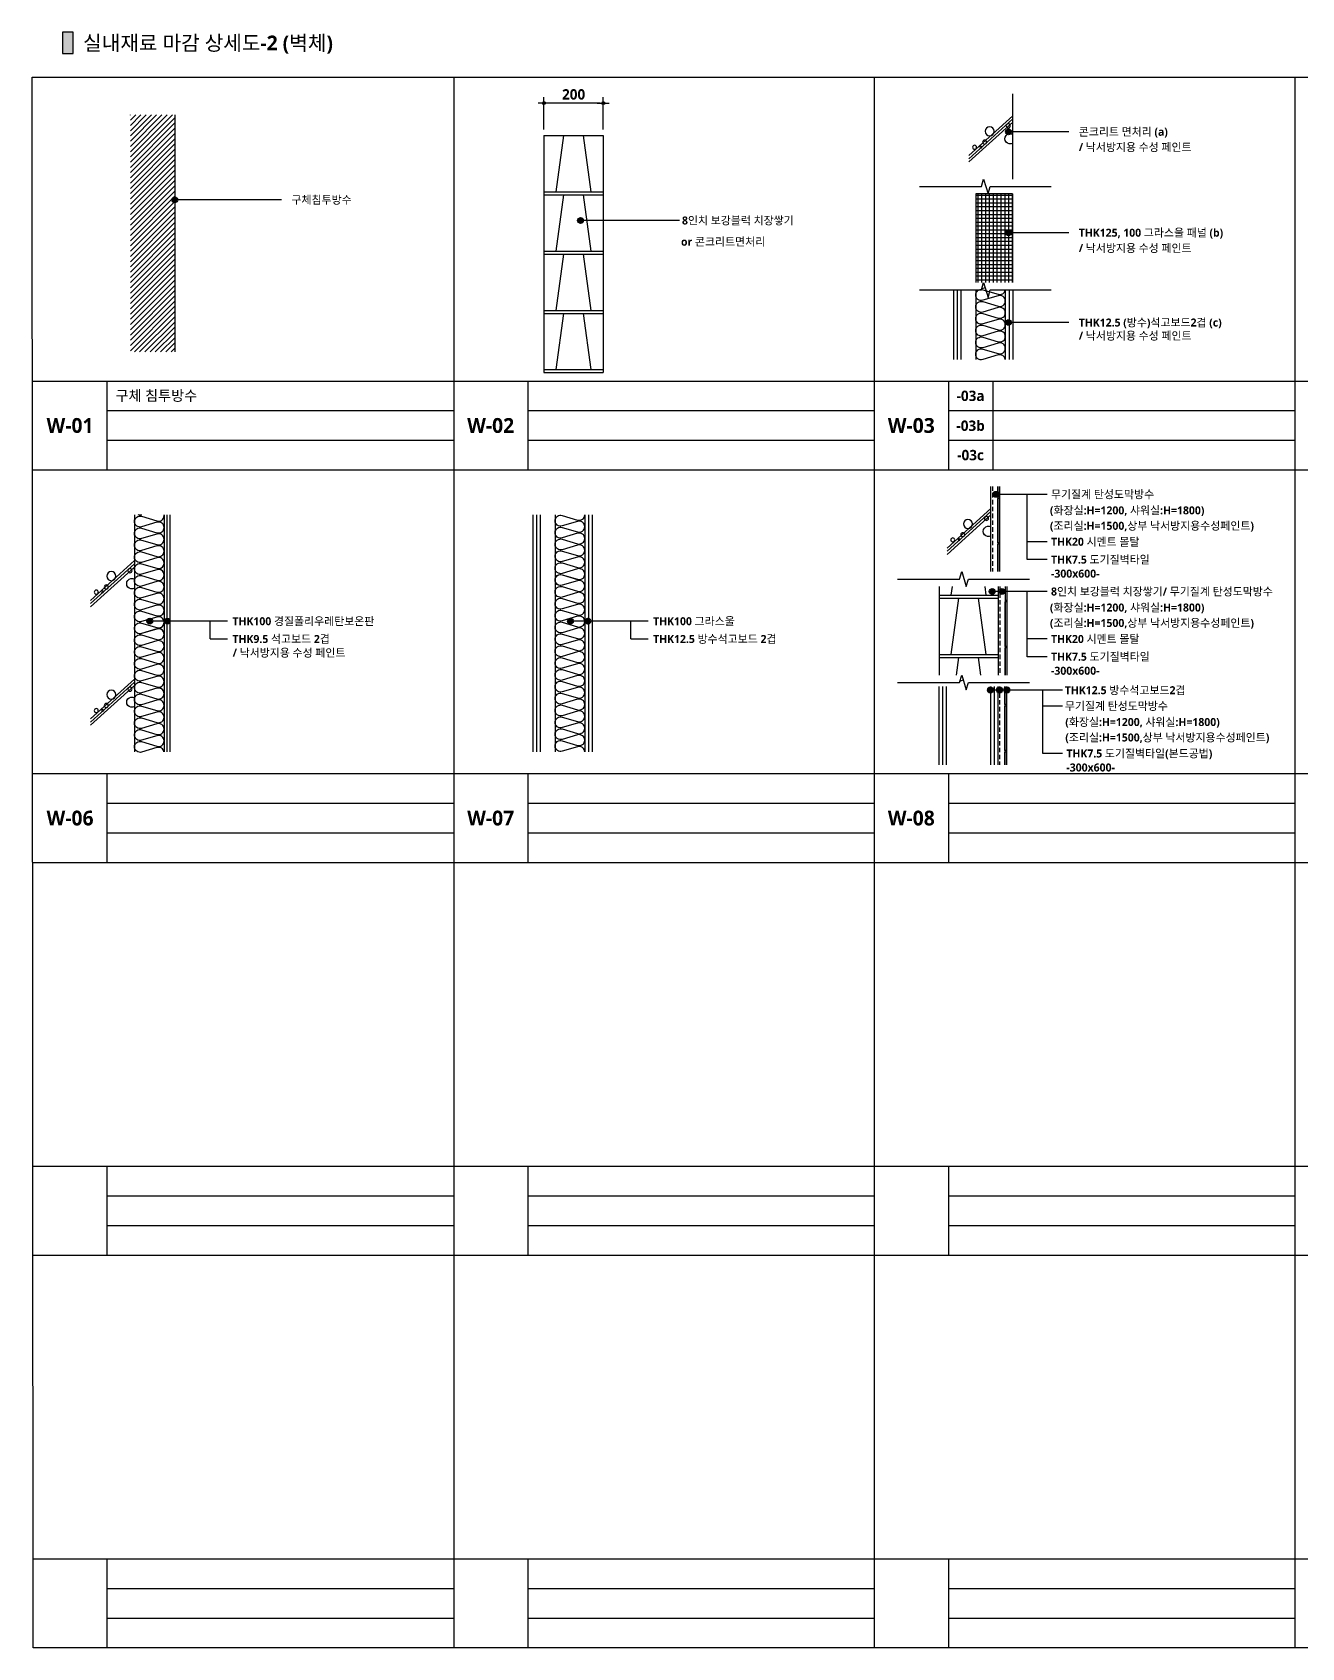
# Model space of a CAD drawing. Header units: millimetres. Extents: x 197 to 33329, y 200 to 5652.
# Drawn here: x 16997 to 21283, y 200 to 5652 of the extents above; entities that cross this region are included whole.
import ezdxf
from ezdxf.enums import TextEntityAlignment as Align

# ---------------------------------------------------------------- set-up
doc = ezdxf.new("R2010")
doc.units = ezdxf.units.MM
doc.header["$LTSCALE"] = 10
doc.header["$MEASUREMENT"] = 0
doc.header["$PDSIZE"] = -10
doc.linetypes.add('HID', pattern=[2.3, 1.5, -0.8])
doc.layers.get('0').update_dxf_attribs({"linetype": 'CONTINUOUS'})
doc.layers.get('Defpoints').update_dxf_attribs({"color": 153, "linetype": 'CONTINUOUS'})
for name, color, linetype in [('A-ANNO-CUTL', 7, 'CONTINUOUS'), ('A-ANNO-GRA2', 4, 'CONTINUOUS'), ('A-ANNO-TEXT1', 7, 'CONTINUOUS'), ('A-FLOR-INSL', 250, 'CONTINUOUS'), ('A-ST-CONC', 2, 'CONTINUOUS'), ('A-WALL-DRY1', 7, 'CONTINUOUS'), ('A-WALL-MASN', 3, 'CONTINUOUS'), ('AX-PATT', 8, 'CONTINUOUS'), ('CF', 7, 'CONTINUOUS'), ('DIM', 7, 'CONTINUOUS'), ('HAT', 8, 'CONTINUOUS'), ('HT', 8, 'CONTINUOUS')]:
    doc.layers.add(name, color=color, linetype=linetype)
doc.styles.add('2020음성 1차', font='')
doc.styles.add('SH_대대리576', font='')
doc.styles.add('SH_진천_나눔', font='')
doc.styles.get('2020음성 1차').set_extended_font_data('NanumGothic', bold=True)
doc.styles.get('SH_대대리576').set_extended_font_data('NanumGothic', bold=True)
doc.styles.get('SH_진천_나눔').set_extended_font_data('NanumGothic', bold=True)
doc.dimstyles.new('SHP 10', dxfattribs={"dimscale": 10, "dimtxt": 3.5, "dimasz": 1, "dimexe": 2, "dimexo": 2, "dimgap": 1, "dimtad": 1, "dimdec": 0, "dimzin": 0, "dimdsep": 46, "dimtxsty": 'SH_진천_나눔', "dimblk": 'DIMDOT', "dimcen": 0.09, "dimclrd": 256, "dimclre": 256, "dimclrt": 3, "dimadec": 0, "dimazin": 1, "dimtfac": 1, "dimtdec": 0, "dimtix": 1, "dimtmove": 2, "dimatfit": 0, "dimldrblk": 'DIMDOT', "dimfxl": 1, "dimtolj": 1, "dimtzin": 0, "dimlwd": -1, "dimlwe": -1, "dimarcsym": 0})

# ---------------------------------------------------------------- blocks, each defined once
blk = doc.blocks.new('2')
at = {"layer": 'HAT'}
for p, q in [((9516.6, 4296.2), (9583.7, 4370.3)), ((9522, 4296.2), (9589.1, 4370.3)), ((9527.4, 4296.2), (9594.5, 4370.3))]:
    blk.add_line(p, q, dxfattribs=at)
for centre, radius in [((9569.8, 4360.6), 3.41), ((9542.8, 4335.1), 7.63), ((9561.1, 4343.7), 3.41), ((9569.4, 4350), 1.53), ((9533.6, 4303.7), 3.41)]:
    blk.add_circle(centre, radius, dxfattribs=at)
blk.add_arc((9555.5, 4300.6), 8.7, 329.3752, 210.6248, dxfattribs=at)
blk = doc.blocks.new('DIMDOT')
at = {"color": 0}
blk.add_line((-2, 0), (2, 0), dxfattribs=at)
for radius in [0.5, 0.25]:
    blk.add_circle((0, 0), radius, dxfattribs=at)
blk = doc.blocks.new('*D418')
at = {"layer": 'Defpoints', "color": 0}
for p in [(18724.9, 5412.9), (18724.9, 5303.3), (18924.9, 5303.3)]:
    blk.add_point(p, dxfattribs=at)
at = {"layer": 'DIM'}
for p, q in [((18724.9, 5323.3), (18724.9, 5432.9)), ((18914.9, 5412.9), (18734.9, 5412.9)), ((18924.9, 5323.3), (18924.9, 5432.9))]:
    blk.add_line(p, q, dxfattribs=at)
at = {"layer": 'DIM', "linetype": 'ByBlock', "xscale": 10, "yscale": 10, "zscale": 10, "rotation": 180}
blk.add_blockref('DIMDOT', (18724.9, 5412.9), dxfattribs=at)
at = {"layer": 'DIM', "linetype": 'ByBlock', "xscale": 10, "yscale": 10, "zscale": 10}
blk.add_blockref('DIMDOT', (18924.9, 5412.9), dxfattribs=at)
at = {"layer": 'DIM', "color": 3, "insert": (18824.9, 5442.1), "char_height": 35, "attachment_point": 5, "style": 'SH_진천_나눔'}
blk.add_mtext('\\A1;200', dxfattribs=at)

msp = doc.modelspace()

# ---------------------------------------------------------------- hatches: boundary and pattern name
at = {"layer": 'A-ANNO-TEXT1'}
h = msp.add_hatch(color=256, dxfattribs=at)
h.dxf.hatch_style = 1
h.paths.add_polyline_path([(17136, 5651.8), (17100, 5651.8), (17100, 5579.8), (17136, 5579.8)])
h = msp.add_hatch(color=256, dxfattribs=at)
h.dxf.hatch_style = 1
edge = h.paths.add_edge_path()
edge.add_arc((20293.1, 5316.1), 10, 0, 360)
h = msp.add_hatch(color=256, dxfattribs=at)
h.dxf.hatch_style = 1
edge = h.paths.add_edge_path()
edge.add_arc((17478.5, 5086.5), 10, 0, 360)
h = msp.add_hatch(color=256, dxfattribs=at)
h.dxf.hatch_style = 1
edge = h.paths.add_edge_path()
edge.add_arc((18848.5, 5016.7), 10, 0, 360)
h = msp.add_hatch(color=256, dxfattribs=at)
h.dxf.hatch_style = 1
edge = h.paths.add_edge_path()
edge.add_arc((20293.1, 4975.4), 10, 0, 360)
h = msp.add_hatch(color=256, dxfattribs=at)
h.dxf.hatch_style = 1
edge = h.paths.add_edge_path()
edge.add_arc((20293.1, 4672.4), 10, 0, 360)
h = msp.add_hatch(color=256, dxfattribs=at)
h.dxf.hatch_style = 1
edge = h.paths.add_edge_path()
edge.add_arc((20251, 4092.5), 10, 0, 360)
h = msp.add_hatch(color=256, dxfattribs=at)
h.dxf.hatch_style = 1
edge = h.paths.add_edge_path()
edge.add_arc((20238.1, 3764.5), 10, 0, 360)
h = msp.add_hatch(color=256, dxfattribs=at)
h.dxf.hatch_style = 1
edge = h.paths.add_edge_path()
edge.add_arc((20271.7, 3764.5), 10, 0, 360)
h = msp.add_hatch(color=256, dxfattribs=at)
h.dxf.hatch_style = 1
edge = h.paths.add_edge_path()
edge.add_arc((17394.2, 3664.3), 10, 0, 360)
h = msp.add_hatch(color=256, dxfattribs=at)
h.dxf.hatch_style = 1
edge = h.paths.add_edge_path()
edge.add_arc((17453.1, 3664.3), 10, 0, 360)
h = msp.add_hatch(color=256, dxfattribs=at)
h.dxf.hatch_style = 1
edge = h.paths.add_edge_path()
edge.add_arc((18814.2, 3664.3), 10, 0, 360)
h = msp.add_hatch(color=256, dxfattribs=at)
h.dxf.hatch_style = 1
edge = h.paths.add_edge_path()
edge.add_arc((18873.1, 3664.3), 10, 0, 360)
h = msp.add_hatch(color=256, dxfattribs=at)
h.dxf.hatch_style = 1
edge = h.paths.add_edge_path()
edge.add_arc((20232, 3432.1), 10, 0, 360)
h = msp.add_hatch(color=256, dxfattribs=at)
h.dxf.hatch_style = 1
edge = h.paths.add_edge_path()
edge.add_arc((20262.8, 3432.1), 10, 0, 360)
h = msp.add_hatch(color=256, dxfattribs=at)
h.dxf.hatch_style = 1
edge = h.paths.add_edge_path()
edge.add_arc((20287.5, 3432.1), 10, 0, 360)
at = {"layer": 'AX-PATT'}
h = msp.add_hatch(dxfattribs=at)
h.set_pattern_fill('ANSI31', color=256, scale=100, style=0)
h.set_pattern_definition([(45, (-3268607.821, 1295106.597), (-8.838834765, 8.838834765), [])])
h.paths.add_polyline_path([(17328.5, 5373), (17478.5, 5373), (17478.5, 4573), (17328.5, 4573)])
h = msp.add_hatch(dxfattribs=at)
h.set_pattern_fill('_USER', color=256, scale=13, angle=270, double=1, pattern_type=0)
h.set_pattern_definition([(270, (21776.321, 10939.414), (13, -2e-15), []), (0, (21776.321, 10939.414), (0, 13), [])])
h.paths.add_polyline_path([(20306.5, 5106.6), (20306.5, 4807.2), (20182.3, 4807.2), (20182.3, 5106.6), (20201.4, 5106.6), (20208.9, 5106.6), (20223.9, 5106.6), (20231.4, 5106.6)])

# ---------------------------------------------------------------- linework, layer by layer
at = {"layer": 'A-ANNO-CUTL'}
for points in [[(19992.2, 5131.6), (20201.4, 5131.6), (20208.9, 5156.6), (20223.9, 5106.6), (20231.4, 5131.6), (20437.6, 5131.6)], [(19992.2, 4782.2), (20201.4, 4782.2), (20208.9, 4807.2), (20223.9, 4757.2), (20231.4, 4782.2), (20437.6, 4782.2)], [(19918.6, 3806.6), (20127.8, 3806.6), (20135.3, 3831.6), (20150.3, 3781.6), (20157.8, 3806.6), (20364.1, 3806.6)], [(19918.6, 3457.2), (20127.8, 3457.2), (20135.3, 3482.2), (20150.3, 3432.2), (20157.8, 3457.2), (20364.1, 3457.2)]]:
    msp.add_lwpolyline(points, dxfattribs=at)
at = {"layer": 'A-ANNO-GRA2'}
for p, q in [((18420, 5500), (18420, 200)), ((19840, 5500), (19840, 200)), ((21260, 5500), (21260, 200)), ((17000, 4475), (24100, 4475)), ((17250, 4175), (17250, 4475)), ((18670, 4475), (18670, 4175)), ((20090, 4475), (20090, 4175)), ((20240, 4475), (20240, 4175)), ((17250, 4375), (18420, 4375)), ((18670, 4375), (19840, 4375)), ((20090, 4375), (21260, 4375)), ((17250, 4275), (18420, 4275)), ((18670, 4275), (19840, 4275)), ((20090, 4275), (21260, 4275)), ((17000, 4175), (24100, 4175)), ((17000, 3150), (24100, 3150)), ((17250, 2850), (17250, 3150)), ((18670, 3150), (18670, 2850)), ((20090, 3150), (20090, 2850)), ((17250, 3050), (18420, 3050)), ((18670, 3050), (19840, 3050)), ((20090, 3050), (21260, 3050)), ((17250, 2950), (18420, 2950)), ((18670, 2950), (19840, 2950)), ((20090, 2950), (21260, 2950)), ((17000, 2850), (24100, 2850)), ((17000, 1825), (24100, 1825)), ((17250, 1525), (17250, 1825)), ((18670, 1825), (18670, 1525)), ((20090, 1825), (20090, 1525)), ((17250, 1725), (18420, 1725)), ((18670, 1725), (19840, 1725)), ((20090, 1725), (21260, 1725)), ((17250, 1625), (18420, 1625)), ((18670, 1625), (19840, 1625)), ((20090, 1625), (21260, 1625)), ((17000, 1525), (24100, 1525)), ((17000, 500), (24100, 500)), ((17250, 200), (17250, 500)), ((18670, 500), (18670, 200)), ((20090, 500), (20090, 200)), ((17250, 400), (18420, 400)), ((18670, 400), (19840, 400)), ((20090, 400), (21260, 400)), ((17250, 300), (18420, 300)), ((18670, 300), (19840, 300)), ((20090, 300), (21260, 300))]:
    msp.add_line(p, q, dxfattribs=at)
msp.add_lwpolyline([(16997.5, 5500), (24097.5, 5500), (24100, 200), (17000, 200)], close=True, dxfattribs=at)
at = {"layer": 'A-ANNO-TEXT1'}
for p, q in [((20497, 5316.1), (20293.1, 5316.1)), ((17839, 5086.5), (17478.5, 5086.5)), ((19182.8, 5016.7), (18838.5, 5016.7)), ((20497, 4975.4), (20293.1, 4975.4)), ((20497, 4672.4), (20293.1, 4672.4)), ((20423.4, 4092.5), (20241, 4092.5)), ((20356.6, 3872.3), (20356.6, 4092.5)), ((20423.4, 3932.3), (20356.6, 3932.3)), ((20423.4, 3872.3), (20356.6, 3872.3)), ((20423.4, 3764.5), (20248.1, 3764.5)), ((20356.6, 3544.4), (20356.6, 3764.5)), ((17598, 3664.3), (17394.2, 3664.3)), ((17657, 3664.3), (17453.1, 3664.3)), ((17598, 3604.3), (17598, 3664.3)), ((19018, 3664.3), (18814.2, 3664.3)), ((19077, 3664.3), (18873.1, 3664.3)), ((19018, 3604.3), (19018, 3664.3)), ((17598, 3604.3), (17657, 3604.3)), ((19018, 3604.3), (19077, 3604.3)), ((20423.4, 3604.4), (20356.6, 3604.4)), ((20423.4, 3544.4), (20356.6, 3544.4)), ((20475.3, 3431.4), (20241.9, 3431.4)), ((20408.5, 3217.9), (20408.5, 3431.4)), ((20475.3, 3378), (20408.5, 3378)), ((20475.3, 3217.9), (20408.5, 3217.9))]:
    msp.add_line(p, q, dxfattribs=at)
msp.add_lwpolyline([(17136, 5651.8), (17100, 5651.8), (17100, 5579.8), (17136, 5579.8)], close=True, dxfattribs=at)
for centre in [(20293.1, 5316.1), (17478.5, 5086.5), (18848.5, 5016.7), (20293.1, 4975.4), (20293.1, 4672.4), (20251, 4092.5), (20238.1, 3764.5), (20271.7, 3764.5), (17394.2, 3664.3), (17453.1, 3664.3), (18814.2, 3664.3), (18873.1, 3664.3), (20232, 3432.1), (20262.8, 3432.1), (20287.5, 3432.1)]:
    msp.add_circle(centre, 10, dxfattribs=at)
at = {"layer": 'A-FLOR-INSL'}
msp.add_lwpolyline([(20306.5, 4807.2), (20306.5, 5106.6), (20182.3, 5106.6), (20182.3, 4807.2)], dxfattribs=at)
at = {"layer": 'A-ST-CONC'}
for p, q in [((20307.3, 5156.6), (20307.3, 5444.5)), ((17478.5, 5373), (17478.5, 4573)), ((20233.8, 3831.6), (20233.8, 4119.5)), ((17342.3, 4023), (17342.3, 3223))]:
    msp.add_line(p, q, dxfattribs=at)
at = {"layer": 'A-WALL-DRY1'}
for p, q in [((20107.3, 4782.2), (20107.3, 4548)), ((20119.8, 4782.2), (20119.8, 4548)), ((20132.3, 4782.2), (20132.3, 4548)), ((20282.3, 4782.2), (20282.3, 4548)), ((20294.8, 4782.2), (20294.8, 4548)), ((20307.3, 4782.2), (20307.3, 4548)), ((17442.3, 4023), (17442.3, 3223)), ((17451.8, 4023), (17451.8, 3223)), ((17461.3, 4023), (17461.3, 3223)), ((18687.3, 4023), (18687.3, 3223)), ((18699.8, 4023), (18699.8, 3223)), ((18712.3, 4023), (18712.3, 3223)), ((18862.3, 4023), (18862.3, 3223)), ((18874.8, 4023), (18874.8, 3223)), ((18887.3, 4023), (18887.3, 3223)), ((20057.5, 3443.8), (20057.5, 3179.1)), ((20070, 3443.8), (20070, 3179.1)), ((20082.5, 3443.8), (20082.5, 3179.1)), ((20232.5, 3443.8), (20232.5, 3179.1)), ((20245, 3443.8), (20245, 3179.1)), ((20257.5, 3443.8), (20257.5, 3179.1))]:
    msp.add_line(p, q, dxfattribs=at)
at = {"layer": 'A-WALL-MASN'}
for p, q in [((18724.9, 5303.3), (18724.9, 4503.3)), ((18924.9, 5303.3), (18924.9, 4503.3)), ((20058.7, 3781.6), (20058.7, 3482.2)), ((20258.7, 3781.6), (20258.7, 3482.2))]:
    msp.add_line(p, q, dxfattribs=at)
at = {"layer": 'AX-PATT'}
for p, q in [((18724.9, 5303.3), (18924.9, 5303.3)), ((18765.6, 5113.3), (18791.4, 5303.3)), ((18884.1, 5113.3), (18858.3, 5303.3)), ((18724.9, 5113.3), (18924.9, 5113.3)), ((18724.9, 5113.3), (18924.9, 5113.3)), ((18724.9, 5103.3), (18924.9, 5103.3)), ((18724.9, 5103.3), (18924.9, 5103.3)), ((18765.6, 4913.3), (18791.4, 5103.3)), ((18884.1, 4913.3), (18858.3, 5103.3)), ((18724.9, 4913.3), (18924.9, 4913.3)), ((18724.9, 4913.3), (18924.9, 4913.3)), ((18724.9, 4903.3), (18924.9, 4903.3)), ((18724.9, 4903.3), (18924.9, 4903.3)), ((18765.6, 4713.3), (18791.4, 4903.3)), ((18884.1, 4713.3), (18858.3, 4903.3)), ((18724.9, 4713.3), (18924.9, 4713.3)), ((18724.9, 4713.3), (18924.9, 4713.3)), ((18724.9, 4703.3), (18924.9, 4703.3)), ((18724.9, 4703.3), (18924.9, 4703.3)), ((18765.6, 4513.3), (18791.4, 4703.3)), ((18884.1, 4513.3), (18858.3, 4703.3)), ((18724.9, 4513.3), (18924.9, 4513.3)), ((18724.9, 4503.3), (18924.9, 4503.3)), ((20099.4, 3751.8), (20103.5, 3781.6)), ((20217.9, 3751.8), (20213.9, 3781.6)), ((20058.7, 3751.8), (20258.7, 3751.8)), ((20058.7, 3751.8), (20258.7, 3751.8)), ((20058.7, 3741.8), (20258.7, 3741.8)), ((20058.7, 3741.8), (20258.7, 3741.8)), ((20099.4, 3551.8), (20125.3, 3741.8)), ((20217.9, 3551.8), (20192.1, 3741.8)), ((20058.7, 3551.8), (20258.7, 3551.8)), ((20058.7, 3551.8), (20258.7, 3551.8)), ((20058.7, 3541.8), (20258.7, 3541.8)), ((20058.7, 3541.8), (20258.7, 3541.8)), ((20117.1, 3482.2), (20125.3, 3541.8)), ((20200.2, 3482.2), (20192.1, 3541.8))]:
    msp.add_line(p, q, dxfattribs=at)
at = {"layer": 'CF'}
for p, q in [((20306.5, 4807.2), (20306.5, 5106.6)), ((20307.3, 4807.2), (20307.3, 5106.6)), ((20256.8, 4083.8), (20256.8, 4119.5)), ((20256.8, 4119.5), (20256.8, 3831.6)), ((20263.8, 4083.8), (20263.8, 4119.5)), ((20263.8, 4083.8), (20256.8, 4083.8)), ((20263.8, 4078.8), (20256.8, 4078.8)), ((20256.8, 3928.8), (20256.8, 4078.8)), ((20263.8, 3928.8), (20263.8, 4083.8)), ((20263.8, 3928.8), (20256.8, 3928.8)), ((20263.8, 3923.8), (20263.8, 3928.8)), ((20263.8, 3923.8), (20256.8, 3923.8)), ((20256.8, 3831.6), (20256.8, 3923.8)), ((20263.8, 3831.6), (20263.8, 3923.8)), ((20281.7, 3781.6), (20281.7, 3482.2)), ((20288.7, 3734.4), (20288.7, 3781.6)), ((20288.7, 3734.4), (20281.7, 3734.4)), ((20288.7, 3729.4), (20281.7, 3729.4)), ((20281.7, 3579.4), (20281.7, 3729.4)), ((20288.7, 3579.4), (20288.7, 3734.4)), ((20288.7, 3579.4), (20281.7, 3579.4)), ((20288.7, 3574.4), (20281.7, 3574.4)), ((20281.7, 3482.2), (20281.7, 3574.4)), ((20288.7, 3574.4), (20288.7, 3579.4)), ((20288.7, 3482.2), (20288.7, 3574.4)), ((20280.5, 3382.9), (20280.5, 3443.8)), ((20280.5, 3443.8), (20280.5, 3179.1)), ((20287.5, 3382.9), (20287.5, 3443.8)), ((20287.5, 3382.9), (20280.5, 3382.9)), ((20287.5, 3377.9), (20287.5, 3382.9)), ((20287.5, 3377.9), (20280.5, 3377.9)), ((20280.5, 3227.9), (20280.5, 3377.9)), ((20287.5, 3227.9), (20287.5, 3377.9)), ((20287.5, 3227.9), (20280.5, 3227.9)), ((20287.5, 3222.9), (20280.5, 3222.9)), ((20280.5, 3179.1), (20280.5, 3222.9)), ((20287.5, 3222.9), (20287.5, 3227.9)), ((20287.5, 3179.1), (20287.5, 3222.9))]:
    msp.add_line(p, q, dxfattribs=at)
at = {"layer": 'CF', "linetype": 'HID'}
for p, q in [((20238.8, 4119.5), (20238.8, 3831.6)), ((20263.7, 3781.6), (20263.7, 3482.2)), ((20262.5, 3443.8), (20262.5, 3179.1))]:
    msp.add_line(p, q, dxfattribs=at)
at = {"layer": 'HT'}
for p, q in [((20182.3, 4782.2), (20182.3, 4548)), ((18762.3, 4023), (18762.3, 3223)), ((17342.3, 3457.2), (17342.3, 3223))]:
    msp.add_line(p, q, dxfattribs=at)
for points in [[(20282.1, 4548, 0.461699), (20258.1, 4562.8), (20206.6, 4547.5, -0.509267), (20182.3, 4565.2, -0.509267), (20206.6, 4582.8), (20258.1, 4567.5, 0.509267), (20282.3, 4585.2, 0.509267), (20258.1, 4602.9), (20206.6, 4587.5, -0.509267), (20182.3, 4605.2, -0.509267), (20206.6, 4622.9), (20258.1, 4607.5, 0.509267), (20282.3, 4625.2, 0.509267), (20258.1, 4642.9), (20206.6, 4627.6, -0.509267), (20182.3, 4645.2, -0.509267), (20206.6, 4662.9), (20258.1, 4647.6, 0.509267), (20282.3, 4665.2, 0.509267), (20258.1, 4682.9), (20206.6, 4667.6, -0.509267), (20182.3, 4685.2, -0.509267), (20206.6, 4702.9), (20258.1, 4687.6, 0.509267), (20282.3, 4705.2, 0.509267), (20258.1, 4722.9), (20206.6, 4707.6, -0.509267), (20182.3, 4725.3, -0.509267), (20206.6, 4742.9), (20258.1, 4727.6, 0.509267), (20282.3, 4745.3, 0.509267), (20258.1, 4762.9), (20206.6, 4747.6, -0.509267), (20182.3, 4765.3, -0.509267), (20206.6, 4782.9), (20258.1, 4767.6, 0.457149), (20282.1, 4782.2)], [(20214.1, 4789.9), (20206.6, 4787.6, -0.052372), (20202.8, 4786.8)], [(17442.1, 3823.4, 0.461699), (17418.1, 3838.2), (17366.6, 3822.9, -0.509267), (17342.3, 3840.6, -0.509267), (17366.6, 3858.2), (17418.1, 3842.9, 0.509267), (17442.3, 3860.6, 0.509267), (17418.1, 3878.2), (17366.6, 3862.9, -0.509267), (17342.3, 3880.6, -0.509267), (17366.6, 3898.2), (17418.1, 3882.9, 0.509267), (17442.3, 3900.6, 0.509267), (17418.1, 3918.3), (17366.6, 3902.9, -0.509267), (17342.3, 3920.6, -0.509267), (17366.6, 3938.3), (17418.1, 3922.9, 0.509267), (17442.3, 3940.6, 0.509267), (17418.1, 3958.3), (17366.6, 3943, -0.509267), (17342.3, 3960.6, -0.509267), (17366.6, 3978.3), (17418.1, 3963, 0.509267), (17442.3, 3980.6, 0.509267), (17418.1, 3998.3), (17366.6, 3983, -0.509267), (17342.3, 4000.6, -0.509267), (17366.6, 4018.3), (17418.1, 4003, 0.509267), (17442.3, 4020.6, 0.032151), (17442.2, 4023)], [(17366.6, 4023), (17366.6, 4023, -0.158316), (17355.1, 4023)], [(18862.3, 3783.3), (18862.3, 3783.3, 0.509267), (18838.1, 3800.9), (18786.6, 3785.6, -0.509267), (18762.3, 3803.3, -0.509267), (18786.6, 3820.9), (18838.1, 3805.6, 0.509267), (18862.3, 3823.3, 0.509267), (18838.1, 3841), (18786.6, 3825.6, -0.509267), (18762.3, 3843.3, -0.509267), (18786.6, 3861), (18838.1, 3845.6, 0.509267), (18862.3, 3863.3, 0.509267), (18838.1, 3881), (18786.6, 3865.7, -0.509267), (18762.3, 3883.3, -0.509267), (18786.6, 3901), (18838.1, 3885.7, 0.509267), (18862.3, 3903.3, 0.509267), (18838.1, 3921), (18786.6, 3905.7, -0.509267), (18762.3, 3923.3, -0.509267), (18786.6, 3941), (18838.1, 3925.7, 0.509267), (18862.3, 3943.3, 0.509267), (18838.1, 3961), (18786.6, 3945.7, -0.509267), (18762.3, 3963.4, -0.509267), (18786.6, 3981), (18838.1, 3965.7, 0.509267), (18862.3, 3983.4, 0.509267), (18838.1, 4001), (18786.6, 3985.7, -0.509267), (18762.3, 4003.4, -0.509267), (18786.6, 4021), (18838.1, 4005.7, 0.503057), (18862.3, 4023)], [(17442.1, 3623.2, 0.461699), (17418.1, 3638.1), (17366.6, 3622.8, -0.509267), (17342.3, 3640.4, -0.509267), (17366.6, 3658.1), (17418.1, 3642.8, 0.509267), (17442.3, 3660.4, 0.509267), (17418.1, 3678.1), (17366.6, 3662.8, -0.509267), (17342.3, 3680.4, -0.509267), (17366.6, 3698.1), (17418.1, 3682.8, 0.509267), (17442.3, 3700.4, 0.509267), (17418.1, 3718.1), (17366.6, 3702.8, -0.509267), (17342.3, 3720.5, -0.509267), (17366.6, 3738.1), (17418.1, 3722.8, 0.509267), (17442.3, 3740.5, 0.509267), (17418.1, 3758.1), (17366.6, 3742.8, -0.509267), (17342.3, 3760.5, -0.509267), (17366.6, 3778.1), (17418.1, 3762.8, 0.509267), (17442.3, 3780.5, 0.509267), (17418.1, 3798.2), (17366.6, 3782.8, -0.509267), (17342.3, 3800.5, -0.509267), (17366.6, 3818.2), (17418.1, 3802.8, 0.509267), (17442.3, 3820.5, 0.509267), (17418.1, 3838.2), (17366.6, 3822.9, -0.509267), (17342.3, 3840.5, -0.509267), (17366.6, 3858.2), (17418.1, 3842.9, 0.457149), (17442.1, 3857.4)], [(18862.3, 3223, 0.509267), (18862.3, 3223, 0.509267), (18838.1, 3240.7), (18786.6, 3225.4, -0.509267), (18762.3, 3243, -0.509267), (18786.6, 3260.7), (18838.1, 3245.4, 0.509267), (18862.3, 3263, 0.509267), (18838.1, 3280.7), (18786.6, 3265.4, -0.509267), (18762.3, 3283.1, -0.509267), (18786.6, 3300.7), (18838.1, 3285.4, 0.509267), (18862.3, 3303.1, 0.509267), (18838.1, 3320.7), (18786.6, 3305.4, -0.509267), (18762.3, 3323.1, -0.509267), (18786.6, 3340.7), (18838.1, 3325.4, 0.509267), (18862.3, 3343.1, 0.509267), (18838.1, 3360.8), (18786.6, 3345.4, -0.509267), (18762.3, 3363.1, -0.509267), (18786.6, 3380.8), (18838.1, 3365.4, 0.509267), (18862.3, 3383.1, 0.509267), (18838.1, 3400.8), (18786.6, 3385.5, -0.509267), (18762.3, 3403.1, -0.509267), (18786.6, 3420.8), (18838.1, 3405.5, 0.509267), (18862.3, 3423.1, 0.509267), (18838.1, 3440.8), (18786.6, 3425.5, -0.509267), (18762.3, 3443.1, -0.509267), (18786.6, 3460.8), (18838.1, 3445.5, 0.509267), (18862.3, 3463.1, 0.509267), (18838.1, 3480.8), (18786.6, 3465.5, -0.509267), (18762.3, 3483.2, -0.509267), (18786.6, 3500.8), (18838.1, 3485.5, 0.509267), (18862.3, 3503.2, 0.509267), (18838.1, 3520.8), (18786.6, 3505.5, -0.509267), (18762.3, 3523.2, -0.509267), (18786.6, 3540.8), (18838.1, 3525.5, 0.509267), (18862.3, 3543.2, 0.509267), (18838.1, 3560.9), (18786.6, 3545.5, -0.509267), (18762.3, 3563.2, -0.509267), (18786.6, 3580.9), (18838.1, 3565.5, 0.509267), (18862.3, 3583.2, 0.509267), (18838.1, 3600.9), (18786.6, 3585.6, -0.509267), (18762.3, 3603.2, -0.509267), (18786.6, 3620.9), (18838.1, 3605.6, 0.509267), (18862.3, 3623.2, 0.509267), (18838.1, 3640.9), (18786.6, 3625.6, -0.509267), (18762.3, 3643.2, -0.509267), (18786.6, 3660.9), (18838.1, 3645.6, 0.509267), (18862.3, 3663.2, 0.509267), (18838.1, 3680.9), (18786.6, 3665.6, -0.509267), (18762.3, 3683.3, -0.509267), (18786.6, 3700.9), (18838.1, 3685.6, 0.509267), (18862.3, 3703.3, 0.509267), (18838.1, 3720.9), (18786.6, 3705.6, -0.509267), (18762.3, 3723.3, -0.509267), (18786.6, 3740.9), (18838.1, 3725.6, 0.509267), (18862.3, 3743.3, 0.509267), (18838.1, 3761), (18786.6, 3745.6, -0.509267), (18762.3, 3763.3, -0.509267), (18786.6, 3781), (18838.1, 3765.6, 0.509267), (18862.3, 3783.3, 0.509267), (18838.1, 3801), (18786.6, 3785.7, -0.509267), (18762.3, 3803.3, -0.509267), (18786.6, 3821), (18838.1, 3805.7, 0.504183), (18862.3, 3823)], [(17442.1, 3423.1, 0.461699), (17418.1, 3437.9), (17366.6, 3422.6, -0.509267), (17342.3, 3440.3, -0.509267), (17366.6, 3457.9), (17418.1, 3442.6, 0.509267), (17442.3, 3460.3, 0.509267), (17418.1, 3478), (17366.6, 3462.6, -0.509267), (17342.3, 3480.3, -0.509267), (17366.6, 3498), (17418.1, 3482.6, 0.509267), (17442.3, 3500.3, 0.509267), (17418.1, 3518), (17366.6, 3502.7, -0.509267), (17342.3, 3520.3, -0.509267), (17366.6, 3538), (17418.1, 3522.7, 0.509267), (17442.3, 3540.3, 0.509267), (17418.1, 3558), (17366.6, 3542.7, -0.509267), (17342.3, 3560.3, -0.509267), (17366.6, 3578), (17418.1, 3562.7, 0.509267), (17442.3, 3580.3, 0.509267), (17418.1, 3598), (17366.6, 3582.7, -0.509267), (17342.3, 3600.4, -0.509267), (17366.6, 3618), (17418.1, 3602.7, 0.509267), (17442.3, 3620.4, 0.509267), (17418.1, 3638), (17366.6, 3622.7, -0.509267), (17342.3, 3640.4, -0.509267), (17366.6, 3658), (17418.1, 3642.7, 0.457149), (17442.1, 3657.3)], [(17442.1, 3223, 0.461699), (17418.1, 3237.8), (17366.6, 3222.5, -0.509267), (17342.3, 3240.2, -0.509267), (17366.6, 3257.8), (17418.1, 3242.5, 0.509267), (17442.3, 3260.2, 0.509267), (17418.1, 3277.9), (17366.6, 3262.5, -0.509267), (17342.3, 3280.2, -0.509267), (17366.6, 3297.9), (17418.1, 3282.5, 0.509267), (17442.3, 3300.2, 0.509267), (17418.1, 3317.9), (17366.6, 3302.6, -0.509267), (17342.3, 3320.2, -0.509267), (17366.6, 3337.9), (17418.1, 3322.6, 0.509267), (17442.3, 3340.2, 0.509267), (17418.1, 3357.9), (17366.6, 3342.6, -0.509267), (17342.3, 3360.2, -0.509267), (17366.6, 3377.9), (17418.1, 3362.6, 0.509267), (17442.3, 3380.2, 0.509267), (17418.1, 3397.9), (17366.6, 3382.6, -0.509267), (17342.3, 3400.3, -0.509267), (17366.6, 3417.9), (17418.1, 3402.6, 0.509267), (17442.3, 3420.3, 0.509267), (17418.1, 3437.9), (17366.6, 3422.6, -0.509267), (17342.3, 3440.3, -0.509267), (17366.6, 3457.9), (17418.1, 3442.6, 0.457149), (17442.1, 3457.2)], [(20140.5, 3464.9), (20133, 3462.6, -0.052372), (20129.2, 3461.8)]]:
    msp.add_lwpolyline(points, format="xyb", dxfattribs=at)

# ---------------------------------------------------------------- block references
at = {"layer": 'HAT', "xscale": -2, "yscale": 2, "zscale": 2}
for p, rotation in [((28899.7, 24403.4), 89.99999999999977), ((28826.2, 23078.4), 89.99999999999974), ((25934.7, 22902), 89.99999999999966), ((25934.7, 22502.1), 89.99999999999967)]:
    msp.add_blockref('2', p, dxfattribs=dict(at, rotation=rotation))

# ---------------------------------------------------------------- texts
at = {"layer": 'A-ANNO-TEXT1', "style": 'SH_대대리576'}
msp.add_text('실내재료 마감 상세도-2 (벽체)', height=50, dxfattribs=at).set_placement((17169.1, 5590.8))
at = {"layer": 'A-ANNO-TEXT1'}
for s, height, style, p in [('콘크리트 면처리 (a)', 27, '2020음성 1차', (20530.4, 5316.1)), ('/ 낙서방지용 수성 페인트', 27, '2020음성 1차', (20530.4, 5264.3)), ('구체침투방수', 27, '2020음성 1차', (17872.4, 5086.5)), ('8인치 보강블럭 치장쌓기', 27, '2020음성 1차', (19190.8, 5016.7)), ('or 콘크리트면처리', 27, '2020음성 1차', (19187.6, 4945)), ('THK125, 100 그라스울 패널 (b)', 27, '2020음성 1차', (20530.4, 4975.4)), ('/ 낙서방지용 수성 페인트', 27, '2020음성 1차', (20530.4, 4923.5)), ('THK12.5 (방수)석고보드2겹 (c)', 27, '2020음성 1차', (20530.4, 4672.4)), ('/ 낙서방지용 수성 페인트', 27, '2020음성 1차', (20530.4, 4627.7)), ('구체 침투방수', 35, 'SH_대대리576', (17278.6, 4425.6)), ('무기질계 탄성도막방수', 27, '2020음성 1차', (20436.6, 4092.5)), ('(화장실:H=1200, 샤워실:H=1800)', 27, '2020음성 1차', (20433, 4038.4)), ('(조리실:H=1500,상부 낙서방지용수성페인트)', 27, '2020음성 1차', (20433, 3986.3)), ('THK20 시멘트 몰탈', 27, '2020음성 1차', (20436.6, 3932.3)), ('THK7.5 도기질벽타일', 27, '2020음성 1차', (20436.6, 3872.3)), ('-300x600-', 27, '2020음성 1차', (20436.6, 3825)), ('8인치 보강블럭 치장쌓기/ 무기질계 탄성도막방수', 27, '2020음성 1차', (20436.6, 3764.5)), ('(화장실:H=1200, 샤워실:H=1800)', 27, '2020음성 1차', (20433, 3710.5)), ('THK100 경질폴리우레탄보온판', 27, '2020음성 1차', (17673.3, 3664.3)), ('THK100 그라스울', 27, '2020음성 1차', (19093.3, 3664.3)), ('(조리실:H=1500,상부 낙서방지용수성페인트)', 27, '2020음성 1차', (20433, 3658.4)), ('THK9.5 석고보드 2겹', 27, '2020음성 1차', (17673.3, 3604.3)), ('THK12.5 방수석고보드 2겹', 27, '2020음성 1차', (19093.3, 3604.3)), ('THK20 시멘트 몰탈', 27, '2020음성 1차', (20436.6, 3604.4)), ('/ 낙서방지용 수성 페인트', 27, '2020음성 1차', (17673.8, 3557.8)), ('THK7.5 도기질벽타일', 27, '2020음성 1차', (20436.6, 3544.4)), ('-300x600-', 27, '2020음성 1차', (20436.6, 3497.1)), ('THK12.5 방수석고보드2겹', 27, '2020음성 1차', (20483.3, 3431.4)), ('무기질계 탄성도막방수', 27, '2020음성 1차', (20483.3, 3378)), ('(화장실:H=1200, 샤워실:H=1800)', 27, '2020음성 1차', (20484.9, 3324)), ('(조리실:H=1500,상부 낙서방지용수성페인트)', 27, '2020음성 1차', (20484.9, 3271.9)), ('THK7.5 도기질벽타일(본드공법)', 27, '2020음성 1차', (20488.5, 3217.9)), ('-300x600-', 27, '2020음성 1차', (20488.5, 3170.6))]:
    msp.add_text(s, height=height, dxfattribs=dict(at, style=style)).set_placement(p, align=Align.MIDDLE_LEFT)
at = {"layer": 'A-ANNO-TEXT1', "style": 'SH_대대리576'}
for s, p in [('-03a', (20165, 4425)), ('-03b', (20165, 4325)), ('-03c', (20165, 4225))]:
    msp.add_text(s, height=35, dxfattribs=at).set_placement(p, align=Align.MIDDLE)
for s, p in [('W-01', (17125, 4325)), ('W-02', (18545, 4325)), ('W-03', (19965, 4325)), ('W-06', (17125, 3000)), ('W-07', (18545, 3000)), ('W-08', (19965, 3000))]:
    msp.add_text(s, height=50, dxfattribs=at).set_placement(p, align=Align.MIDDLE_CENTER)

# ---------------------------------------------------------------- dimensions: what is measured, and where the dimension line sits
at = {"layer": 'DIM'}
dim = msp.add_linear_dim(base=(18724.9, 5412.9), p1=(18924.9, 5303.3), p2=(18724.9, 5303.3), angle=180, dimstyle='SHP 10', dxfattribs=at)
dim.commit()
dim.dimension.update_dxf_attribs({"geometry": '*D418', "text_midpoint": (18824.9, 5442.1)})

doc.saveas('drawing.dxf')
